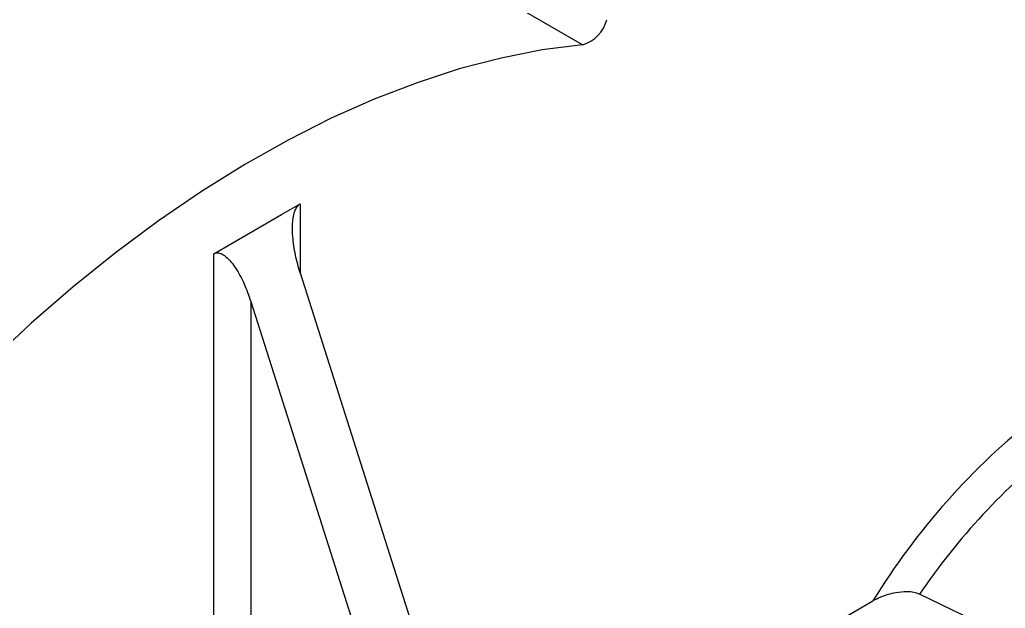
# Model space of a CAD drawing. Header units: millimetres. Extents: x 5847 to 9233, y 737 to 1578.
# Drawn here: x 8803.3 to 8910.2, y 1018 to 1081.9 of the extents above; entities that cross this region are included whole.
import ezdxf

# ---------------------------------------------------------------- set-up
doc = ezdxf.new("R2010")
doc.units = ezdxf.units.MM
doc.layers.get('0').update_dxf_attribs({"lineweight": 30})

msp = doc.modelspace()

# ---------------------------------------------------------------- linework, layer by layer
at = {"color": 7, "linetype": 'Continuous', "lineweight": 25}
for p, q in [((8864.343, 1079.156), (8800.643, 1115.93)), ((8831.684, 1060.724), (8833.695, 1061.885)), ((8826.319, 1057.627), (8831.684, 1060.724)), ((8824.308, 1056.466), (8826.319, 1057.627)), ((8824.308, 995.851), (8824.308, 1056.466)), ((8828.331, 1051.292), (8828.331, 995.851)), ((8926.497, 1007.183), (8900.924, 1019.516)), ((8861.069, 998.709), (8895.856, 1018.791))]:
    msp.add_line(p, q, dxfattribs=at)
at = {"color": 8, "linetype": 'Continuous', "lineweight": 25}
msp.add_line((8833.695, 1061.885), (8833.695, 1054.388), dxfattribs=at)
at = {"color": 7, "linetype": 'Continuous', "lineweight": 25, "flags": 128}
for points in [[(8864.343, 1079.156), (8859.961, 1078.586), (8855.499, 1077.707), (8850.967, 1076.522), (8846.377, 1075.035), (8841.742, 1073.249), (8837.074, 1071.169), (8832.385, 1068.8), (8827.686, 1066.149), (8822.992, 1063.222), (8818.313, 1060.028), (8813.662, 1056.574), (8809.051, 1052.869), (8804.492, 1048.924), (8799.997, 1044.749), (8795.578, 1040.354), (8791.247, 1035.751), (8787.014, 1030.951), (8782.892, 1025.969), (8778.89, 1020.816), (8775.019, 1015.506)], [(8833.695, 1054.388), (8846.061, 1015.444), (8855.778, 984.844)], [(8828.331, 1051.292), (8840.697, 1012.347), (8850.414, 981.747)]]:
    msp.add_lwpolyline(points, dxfattribs=at)
at = {"color": 7, "linetype": 'Continuous', "lineweight": 25}
for centre, radius, start, end in [((8863.317, 1082.761), 3.748, 285.8981, 346.25027), ((8961.298, 978.617), 76.789, 128.29933, 148.45468), ((8959.761, 979.916), 70.922, 128.16199, 146.05712)]:
    msp.add_arc(centre, radius, start, end, dxfattribs=at)
for points, knots in [([(8833.695, 1054.388), (8833.511, 1055.028), (8833.142, 1056.307), (8832.89, 1058.05), (8832.838, 1059.65), (8832.964, 1060.77), (8833.312, 1061.536), (8833.537, 1061.788), (8833.676, 1061.874), (8833.695, 1061.885)], [0, 0, 0, 0, 0.2588754, 0.5172854, 0.6637401, 0.8617235, 0.9254079, 0.9897531, 1, 1, 1, 1]), ([(8824.308, 1056.466), (8824.414, 1056.51), (8824.653, 1056.608), (8825.129, 1056.514), (8825.864, 1056.039), (8826.75, 1054.908), (8827.649, 1053.251), (8828.103, 1051.945), (8828.331, 1051.292)], [0, 0, 0, 0, 0.0536171, 0.1204075, 0.2302497, 0.4568477, 0.7281089, 1, 1, 1, 1]), ([(8900.924, 1019.516), (8900.715, 1019.594), (8900.298, 1019.749), (8899.386, 1019.811), (8898.123, 1019.685), (8896.855, 1019.313), (8896.125, 1018.931), (8895.856, 1018.791)], [0, 0, 0, 0, 0.1309398, 0.2606884, 0.4765407, 0.8071059, 1, 1, 1, 1])]:
    msp.add_open_spline(points, degree=3, knots=knots, dxfattribs=at)

doc.saveas('drawing.dxf')
